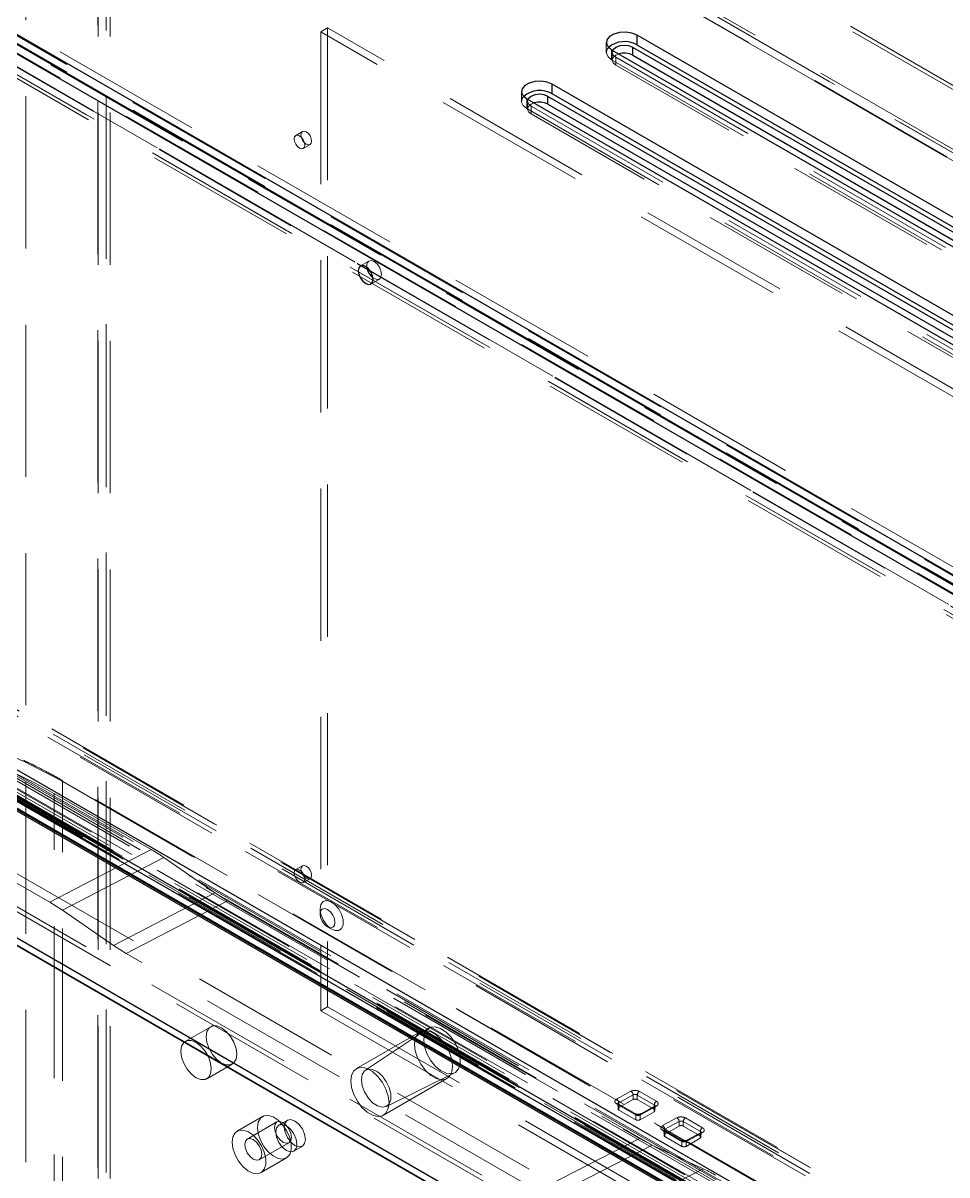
# Model space of a CAD drawing. Header units: millimetres. Extents: x 108 to 5832, y 144 to 4056.
# Drawn here: x 4135.6 to 4289.7, y 3357.9 to 3550.1 of the extents above; entities that cross this region are included whole.
import ezdxf

# ---------------------------------------------------------------- set-up
doc = ezdxf.new("R2010")
doc.units = ezdxf.units.MM
doc.header["$LTSCALE"] = 20
doc.linetypes.add('HIDDEN', pattern=[1.905, 1.27, -0.635])

msp = doc.modelspace()

# ---------------------------------------------------------------- linework, layer by layer
at = {"color": 1, "linetype": 'HIDDEN', "lineweight": 18}
for p, q in [((4136.08, 3169.56), (4136.08, 3691.52)), ((4149.49, 3652.23), (4149.49, 3129.64)), ((4148.08, 3651.25), (4148.08, 3128.66)), ((4148.08, 3651.25), (4148.08, 3128.82)), ((4148.14, 3128.74), (4148.14, 3651.33)), ((4149.49, 3650.43), (4149.49, 3127.84)), ((4150.14, 3128.74), (4150.14, 3651.33)), ((4108.62, 3644.79), (5289.49, 2963.09)), ((4109.04, 3643.88), (5289.9, 2962.18)), ((4110.04, 3643.97), (5290.9, 2962.27)), ((4116.05, 3629.24), (5279.51, 2957.59)), ((5280.59, 2957.57), (4116.77, 3629.43)), ((4116.97, 3628.71), (5281.15, 2956.65)), ((4115.83, 3628.06), (5280.01, 2955.99)), ((5279.51, 2956.28), (4116.05, 3627.93)), ((5279.56, 2956.33), (4116.23, 3627.9)), ((4054.96, 3593.97), (5218.42, 2922.32)), ((4054.96, 3592.67), (5218.42, 2921.01)), ((5218.14, 2920.85), (4054.96, 3592.34)), ((4053.83, 3591.69), (4300.95, 3449.03)), ((5219.69, 2923.05), (4065.28, 3589.48)), ((5219.69, 2921.75), (4065.28, 3588.17)), ((4059.34, 3586.22), (5213.75, 2919.79)), ((4059.38, 3586.12), (5213.8, 2919.7)), ((5213.9, 2919.71), (4059.48, 3586.13)), ((4058.21, 3585.56), (4300.95, 3445.43)), ((4058.58, 3584.74), (4300.95, 3444.82)), ((4059.48, 3584.83), (5213.9, 2918.4)), ((4186.4, 3549.27), (4185.27, 3548.62)), ((4326.69, 3466.98), (4185.27, 3548.62)), ((4185.27, 3548.62), (4185.27, 3385.31)), ((4327.82, 3467.63), (4186.4, 3549.27)), ((4186.4, 3549.27), (4186.4, 3385.96)), ((4232.9, 3546.83), (4232.9, 3545.19)), ((4233.78, 3543.97), (4233.78, 3545.6)), ((4233.78, 3543.97), (4318.63, 3494.99)), ((4233.9, 3545.19), (4233.9, 3543.89)), ((4234.49, 3544.38), (4319.34, 3495.39)), ((4234.49, 3543.07), (4234.49, 3544.38)), ((4319.34, 3494.09), (4234.49, 3543.07)), ((4218.76, 3538.66), (4218.76, 3537.03)), ((4219.64, 3535.81), (4219.64, 3537.44)), ((4219.76, 3537.03), (4219.76, 3535.72)), ((4220.34, 3536.21), (4305.2, 3487.23)), ((4220.34, 3534.91), (4220.34, 3536.21)), ((4219.64, 3535.81), (4304.49, 3486.82)), ((4305.2, 3485.92), (4220.34, 3534.91)), ((4182.24, 3531.98), (4181.11, 3531.33)), ((4182.36, 3529.16), (4183.49, 3529.82)), ((4193.31, 3510.38), (4191.89, 3509.56)), ((4193.64, 3506.53), (4195.06, 3507.35)), ((4079.64, 3467.25), (4294.18, 3343.4)), ((4294.42, 3343.42), (4079.88, 3467.27)), ((4079.98, 3467.04), (4294.52, 3343.19)), ((4293.74, 3342.05), (4079.06, 3465.98)), ((4079.14, 3465.7), (4293.67, 3341.85)), ((4079.84, 3466.11), (4294.38, 3342.26)), ((4294.62, 3342.56), (4079.88, 3466.52)), ((4065.42, 3463.57), (4283.91, 3337.43)), ((4284.25, 3338.04), (4065.76, 3464.17)), ((4065.98, 3464.31), (4284.48, 3338.18)), ((4063.69, 3461.35), (4281.83, 3335.42)), ((4064.15, 3461.86), (4282.51, 3335.81)), ((4282.65, 3335.82), (4064.29, 3461.87)), ((4282.71, 3335.68), (4064.36, 3461.73)), ((4064.36, 3461.41), (4282.71, 3335.36)), ((4285.75, 3335.15), (4065.84, 3462.11)), ((4287.17, 3335.97), (4067.26, 3462.92)), ((4280.58, 3334.77), (4062.23, 3460.83)), ((4282.36, 3334.92), (4064, 3460.97)), ((4282.55, 3335.03), (4064.19, 3461.08)), ((4281.93, 3336.71), (4067.4, 3460.55)), ((4065.84, 3458.35), (4280.52, 3334.42)), ((4090.59, 3446.02), (4319.06, 3314.13)), ((4092, 3446.83), (4320.47, 3314.94)), ((4099.07, 3428.71), (4275.15, 3327.06)), ((4082.82, 3427.33), (4259.6, 3325.28)), ((4140.09, 3403.4), (4099.07, 3427.08)), ((4141.87, 3423.75), (4135.36, 3427.13)), ((4278.12, 3319.78), (4095.92, 3424.96)), ((4095.21, 3424.55), (4277.41, 3319.37)), ((4141.87, 3423.75), (4268.45, 3350.68)), ((4268.68, 3350.7), (4142.11, 3423.76)), ((4142.21, 3423.54), (4268.78, 3350.47)), ((4142.21, 3297.43), (4142.21, 3423.54)), ((4140.8, 3297.83), (4140.8, 3421.56)), ((4157.02, 3412.19), (4140.8, 3421.56)), ((4140.09, 3403.4), (4157.02, 3412.19)), ((4142.2, 3402.06), (4159.13, 3410.85)), ((4159.13, 3410.85), (4167.63, 3404.96)), ((4182.24, 3409.5), (4181.11, 3408.85)), ((4182.36, 3406.68), (4183.49, 3407.33)), ((4167.63, 3404.96), (4150.7, 3396.17)), ((4169.74, 3403.62), (4152.81, 3394.83)), ((4167.63, 3404.96), (4169.74, 3403.62)), ((4169.74, 3403.62), (4238.42, 3363.97)), ((4142.2, 3402.06), (4140.09, 3403.4)), ((4150.7, 3396.17), (4142.2, 3402.06)), ((4185.17, 3402.28), (4185.17, 3401.47)), ((4186.4, 3399.32), (4187.11, 3398.91)), ((4152.81, 3394.83), (4150.7, 3396.17)), ((4221.41, 3355.23), (4152.81, 3394.83)), ((4186.4, 3385.96), (4185.27, 3385.31)), ((4185.27, 3385.31), (4326.69, 3303.67)), ((4186.4, 3385.96), (4327.82, 3304.32)), ((4166.93, 3382.63), (4162.68, 3380.19)), ((4203.26, 3382.39), (4192.72, 3375.37)), ((4201.83, 3381.78), (4191.22, 3375.66)), ((4166.28, 3373.95), (4170.53, 3376.4)), ((4196.22, 3369.31), (4207.57, 3374.92)), ((4195.72, 3367.87), (4206.33, 3373.99)), ((4234.61, 3370.56), (4237.01, 3371.86)), ((4234.96, 3369.96), (4237.35, 3371.26)), ((4237.35, 3370.49), (4237.35, 3371.26)), ((4238.06, 3371.24), (4240.9, 3369.6)), ((4238.06, 3371.24), (4238.06, 3370.49)), ((4238.42, 3371.84), (4241.27, 3370.2)), ((4237.47, 3368.12), (4234.61, 3369.76)), ((4234.81, 3369.8), (4234.81, 3369.76)), ((4234.81, 3369.79), (4234.86, 3368.92)), ((4234.85, 3369.78), (4234.82, 3369.8)), ((4237.71, 3368.14), (4234.85, 3369.78)), ((4235.01, 3369.14), (4234.96, 3369.96)), ((4237.81, 3367.92), (4234.96, 3369.57)), ((4235.01, 3368.73), (4234.96, 3369.57)), ((4235.01, 3369.14), (4237.35, 3370.49)), ((4238.06, 3370.49), (4240.86, 3368.87)), ((4240.9, 3369.21), (4238.52, 3367.9)), ((4241.02, 3369.43), (4238.63, 3368.12)), ((4241.27, 3369.4), (4238.88, 3368.1)), ((4240.86, 3368.87), (4240.9, 3369.6)), ((4240.86, 3368.46), (4240.9, 3369.21)), ((4241.01, 3368.66), (4241.05, 3369.42)), ((4175.56, 3367.67), (4171.32, 3365.22)), ((4179.71, 3367.03), (4178.29, 3366.21)), ((4237.81, 3367.11), (4235.01, 3368.73)), ((4237.81, 3367.11), (4237.81, 3367.92)), ((4240.86, 3368.46), (4238.52, 3367.11)), ((4238.52, 3367.11), (4238.52, 3367.9)), ((4242.29, 3366.13), (4244.68, 3367.44)), ((4246.09, 3367.41), (4248.94, 3365.77)), ((4177.98, 3366.76), (4173.03, 3363.9)), ((4245.14, 3363.69), (4242.29, 3365.33)), ((4242.48, 3365.37), (4242.48, 3365.34)), ((4242.48, 3365.36), (4242.53, 3364.49)), ((4242.52, 3365.36), (4242.49, 3365.37)), ((4245.38, 3363.71), (4242.53, 3365.35)), ((4242.63, 3365.53), (4245.02, 3366.83)), ((4242.63, 3365.53), (4242.68, 3364.71)), ((4245.48, 3363.49), (4242.63, 3365.14)), ((4242.68, 3364.3), (4242.63, 3365.14)), ((4242.68, 3364.71), (4245.02, 3366.06)), ((4245.02, 3366.06), (4245.02, 3366.83)), ((4245.73, 3366.81), (4248.58, 3365.17)), ((4245.73, 3366.06), (4245.73, 3366.81)), ((4245.73, 3366.06), (4248.53, 3364.44)), ((4248.53, 3364.44), (4248.58, 3365.17)), ((4175.03, 3360.43), (4179.98, 3363.29)), ((4238.42, 3363.97), (4221.41, 3355.23)), ((4238.42, 3363.97), (4240.53, 3362.88)), ((4245.48, 3362.68), (4242.68, 3364.3)), ((4245.48, 3362.68), (4245.48, 3363.49)), ((4248.58, 3364.78), (4246.19, 3363.47)), ((4248.53, 3364.03), (4246.19, 3362.68)), ((4246.19, 3362.68), (4246.19, 3363.47)), ((4248.69, 3365), (4246.3, 3363.69)), ((4248.94, 3364.98), (4246.55, 3363.67)), ((4248.53, 3364.03), (4248.58, 3364.78)), ((4248.68, 3364.23), (4248.72, 3364.99)), ((4180.79, 3361.88), (4182.21, 3362.7)), ((4240.53, 3362.88), (4223.52, 3354.13)), ((4240.53, 3362.88), (4249.04, 3358.95)), ((4175.32, 3358.29), (4179.56, 3360.74)), ((4249.04, 3358.95), (4232.02, 3350.21))]:
    msp.add_line(p, q, dxfattribs=at)
at = {"color": 7, "linetype": 'Continuous', "lineweight": 25}
for p, q in [((4053.47, 3595), (5217.37, 2923.09)), ((4053.47, 3593.36), (5217.37, 2921.46)), ((4299.54, 3451.31), (4054.88, 3592.55)), ((4298.13, 3450.49), (4053.47, 3591.73)), ((4322.88, 3499.07), (4238.02, 3548.05)), ((4238.02, 3546.42), (4238.02, 3548.05)), ((4322.17, 3497.03), (4237.32, 3546.01)), ((4237.32, 3544.7), (4237.32, 3546.01)), ((4322.88, 3497.44), (4238.02, 3546.42)), ((4233.78, 3545.6), (4318.63, 3496.62)), ((4237.32, 3544.7), (4321.42, 3496.15)), ((4308.73, 3490.9), (4223.88, 3539.89)), ((4223.88, 3538.26), (4223.88, 3539.89)), ((4308.73, 3489.27), (4223.88, 3538.26)), ((4219.64, 3537.44), (4304.49, 3488.45)), ((4308.03, 3488.86), (4223.17, 3537.85)), ((4223.17, 3536.54), (4223.17, 3537.85)), ((4223.17, 3536.54), (4307.27, 3487.99)), ((4065.98, 3465.13), (4284.48, 3338.99)), ((4061.95, 3462.17), (4280.45, 3336.03)), ((4062.29, 3462.77), (4280.78, 3336.63)), ((4280.38, 3334.9), (4062.02, 3460.95)), ((4062.09, 3460.82), (4280.44, 3334.76)), ((4280.27, 3334.52), (4062.13, 3460.45)), ((4259.59, 3325.27), (4082.81, 3427.32)), ((4258.53, 3324.66), (4083.87, 3425.49)), ((4083.88, 3425.49), (4258.54, 3324.66))]:
    msp.add_line(p, q, dxfattribs=at)
at = {"color": 7, "linetype": 'Continuous', "lineweight": 25, "flags": 128}
for points in [[(4238.02, 3548.05), (4237.17, 3548.4), (4236.16, 3548.55), (4235.12, 3548.5), (4234.18, 3548.25), (4233.44, 3547.82), (4233, 3547.28), (4232.91, 3546.68), (4233.18, 3546.1), (4233.78, 3545.6)], [(4237.32, 3546.01), (4236.67, 3546.26), (4235.9, 3546.35), (4235.14, 3546.26), (4234.49, 3546.01), (4234.05, 3545.64), (4233.97, 3545.49)], [(4223.88, 3539.89), (4223.03, 3540.23), (4222.02, 3540.39), (4220.98, 3540.34), (4220.04, 3540.08), (4219.3, 3539.66), (4218.86, 3539.11), (4218.77, 3538.51), (4219.04, 3537.93), (4219.64, 3537.44)], [(4223.17, 3537.85), (4222.52, 3538.1), (4221.76, 3538.19), (4220.99, 3538.1), (4220.34, 3537.85), (4219.91, 3537.47), (4219.83, 3537.33)], [(4194, 3507.33), (4193.91, 3507.93), (4193.64, 3508.55), (4193.24, 3509.09), (4192.77, 3509.48), (4192.29, 3509.64), (4191.89, 3509.56), (4191.62, 3509.25), (4191.53, 3508.76), (4191.62, 3508.16), (4191.89, 3507.54), (4192.29, 3507), (4192.77, 3506.62), (4193.24, 3506.45), (4193.64, 3506.53), (4193.91, 3506.84), (4194, 3507.33)]]:
    msp.add_lwpolyline(points, dxfattribs=at)
at = {"color": 1, "linetype": 'HIDDEN', "lineweight": 18, "flags": 128}
for points in [[(4233.26, 3546.01), (4233, 3545.64), (4232.91, 3545.04), (4233.18, 3544.46), (4233.78, 3543.97)], [(4233.97, 3545.49), (4233.9, 3545.19), (4234.05, 3544.75), (4234.49, 3544.38)], [(4234.49, 3543.07), (4234.05, 3543.45), (4233.9, 3543.89), (4234.05, 3544.33), (4234.49, 3544.7), (4234.98, 3544.91)], [(4219.11, 3537.85), (4218.86, 3537.48), (4218.77, 3536.88), (4219.04, 3536.3), (4219.64, 3535.81)], [(4219.83, 3537.33), (4219.76, 3537.03), (4219.91, 3536.59), (4220.34, 3536.21)], [(4220.34, 3534.91), (4219.91, 3535.28), (4219.76, 3535.72), (4219.91, 3536.17), (4220.34, 3536.54), (4220.83, 3536.75)], [(4180.85, 3530.75), (4180.92, 3531.11), (4181.11, 3531.33), (4181.4, 3531.38), (4181.74, 3531.27), (4182.07, 3530.99), (4182.36, 3530.61), (4182.55, 3530.16), (4182.62, 3529.73), (4182.55, 3529.38), (4182.36, 3529.16), (4182.07, 3529.11), (4181.74, 3529.22), (4181.4, 3529.5), (4181.11, 3529.88), (4180.92, 3530.33), (4180.85, 3530.75)], [(4181.98, 3531.41), (4182.05, 3531.76), (4182.24, 3531.98), (4182.53, 3532.04), (4182.87, 3531.92), (4183.21, 3531.65), (4183.49, 3531.26), (4183.68, 3530.82), (4183.75, 3530.39), (4183.68, 3530.04), (4183.49, 3529.82), (4183.21, 3529.76), (4182.87, 3529.88), (4182.53, 3530.15), (4182.24, 3530.54), (4182.05, 3530.98), (4181.98, 3531.41)], [(4195.42, 3508.15), (4195.32, 3508.75), (4195.06, 3509.37), (4194.66, 3509.91), (4194.18, 3510.29), (4193.71, 3510.46), (4193.31, 3510.38), (4193.04, 3510.07), (4192.94, 3509.58), (4192.96, 3509.35)], [(4193.99, 3507.56), (4194.18, 3507.44), (4194.66, 3507.27), (4195.06, 3507.35), (4195.32, 3507.66), (4195.42, 3508.15)], [(4181.98, 3408.93), (4182.05, 3409.28), (4182.24, 3409.5), (4182.53, 3409.55), (4182.87, 3409.44), (4183.21, 3409.16), (4183.49, 3408.78), (4183.68, 3408.34), (4183.75, 3407.91), (4183.68, 3407.55), (4183.49, 3407.33), (4183.21, 3407.28), (4182.87, 3407.4), (4182.53, 3407.67), (4182.24, 3408.06), (4182.05, 3408.5), (4181.98, 3408.93)], [(4180.85, 3408.27), (4180.92, 3408.63), (4181.11, 3408.85), (4181.4, 3408.9), (4181.74, 3408.78), (4182.07, 3408.51), (4182.36, 3408.12), (4182.55, 3407.68), (4182.62, 3407.25), (4182.55, 3406.9), (4182.36, 3406.68), (4182.07, 3406.63), (4181.74, 3406.74), (4181.4, 3407.02), (4181.11, 3407.4), (4180.92, 3407.84), (4180.85, 3408.27)], [(4185.17, 3402.28), (4185.3, 3401.4), (4185.67, 3400.48), (4186.24, 3399.65), (4186.93, 3399.03), (4187.64, 3398.69), (4188.28, 3398.69), (4188.76, 3399.02), (4189.02, 3399.64), (4189.02, 3400.47), (4188.76, 3401.39), (4188.28, 3402.28), (4187.64, 3403.01), (4186.93, 3403.5), (4186.24, 3403.67), (4185.67, 3403.5), (4185.3, 3403.02), (4185.17, 3402.28)], [(4185.17, 3401.47), (4185.26, 3401.96), (4185.53, 3402.27), (4185.93, 3402.35), (4186.4, 3402.18), (4186.88, 3401.8), (4187.28, 3401.26), (4187.55, 3400.64), (4187.64, 3400.04), (4187.55, 3399.54), (4187.28, 3399.24), (4186.88, 3399.16), (4186.4, 3399.32), (4185.93, 3399.7), (4185.53, 3400.25), (4185.26, 3400.86), (4185.17, 3401.47)], [(4166.18, 3380.99), (4166.3, 3380.01), (4166.67, 3378.98), (4167.23, 3378), (4167.94, 3377.18), (4168.73, 3376.58), (4169.51, 3376.27), (4170.22, 3376.27), (4170.79, 3376.6), (4171.15, 3377.21), (4171.27, 3378.05), (4171.15, 3379.03), (4170.79, 3380.06), (4170.22, 3381.03), (4169.51, 3381.86), (4168.73, 3382.46), (4167.94, 3382.77), (4167.23, 3382.76), (4166.67, 3382.43), (4166.3, 3381.82), (4166.18, 3380.99)], [(4202.45, 3380.46), (4202.58, 3379.35), (4202.98, 3378.17), (4203.59, 3377.05), (4204.38, 3376.07), (4205.27, 3375.32), (4206.17, 3374.88), (4207.02, 3374.77), (4207.73, 3375.02), (4208.24, 3375.59), (4208.51, 3376.44), (4208.51, 3377.49), (4208.24, 3378.65), (4207.73, 3379.81), (4207.02, 3380.87), (4206.17, 3381.74), (4205.27, 3382.35), (4204.38, 3382.62), (4203.59, 3382.55), (4202.98, 3382.14), (4202.58, 3381.42), (4202.45, 3380.46)], [(4207.26, 3376.05), (4207.13, 3377.16), (4206.76, 3378.33), (4206.16, 3379.46), (4205.4, 3380.47), (4204.53, 3381.26), (4203.63, 3381.79), (4202.76, 3381.99), (4202, 3381.87), (4201.4, 3381.42), (4201.03, 3380.68), (4200.9, 3379.72), (4201.03, 3378.61), (4201.4, 3377.45), (4202, 3376.31), (4202.76, 3375.31), (4203.63, 3374.51), (4204.53, 3373.99), (4205.4, 3373.78), (4206.16, 3373.91), (4206.76, 3374.35), (4207.13, 3375.09), (4207.26, 3376.05)], [(4161.94, 3378.54), (4162.06, 3379.37), (4162.42, 3379.98), (4162.99, 3380.31), (4163.7, 3380.32), (4164.48, 3380.01), (4165.27, 3379.41), (4165.98, 3378.58), (4166.54, 3377.61), (4166.9, 3376.58), (4167.03, 3375.6), (4166.9, 3374.76), (4166.54, 3374.15), (4165.98, 3373.83), (4165.27, 3373.82), (4164.48, 3374.13), (4163.7, 3374.73), (4162.99, 3375.55), (4162.42, 3376.53), (4162.06, 3377.56), (4161.94, 3378.54)], [(4196.66, 3369.93), (4196.53, 3368.97), (4196.15, 3368.23), (4195.56, 3367.78), (4194.8, 3367.66), (4193.93, 3367.87), (4193.02, 3368.39), (4192.15, 3369.18), (4191.39, 3370.19), (4190.8, 3371.32), (4190.42, 3372.49), (4190.29, 3373.6), (4190.42, 3374.56), (4190.8, 3375.3), (4191.39, 3375.74), (4192.15, 3375.87), (4193.02, 3375.66), (4193.93, 3375.14), (4194.8, 3374.34), (4195.56, 3373.34), (4196.15, 3372.2), (4196.53, 3371.04), (4196.66, 3369.93)], [(4192.06, 3373.8), (4192.19, 3374.66), (4192.58, 3375.26), (4193.18, 3375.55), (4193.93, 3375.5), (4194.74, 3375.11), (4195.53, 3374.42), (4196.21, 3373.51), (4196.71, 3372.48), (4196.98, 3371.44), (4196.98, 3370.5), (4196.71, 3369.76), (4196.21, 3369.31), (4195.53, 3369.19), (4194.74, 3369.41), (4193.93, 3369.96), (4193.18, 3370.77), (4192.58, 3371.75), (4192.19, 3372.8), (4192.06, 3373.8)], [(4174.74, 3365.84), (4174.86, 3364.8), (4175.23, 3363.72), (4175.8, 3362.67), (4176.53, 3361.76), (4177.35, 3361.07), (4178.19, 3360.66), (4178.98, 3360.56), (4179.64, 3360.79), (4180.11, 3361.32), (4180.36, 3362.11), (4180.36, 3363.08), (4180.11, 3364.15), (4179.64, 3365.23), (4178.98, 3366.22), (4178.19, 3367.03), (4177.35, 3367.59), (4176.53, 3367.84), (4175.8, 3367.78), (4175.23, 3367.4), (4174.86, 3366.73), (4174.74, 3365.84)], [(4182.73, 3363.84), (4182.59, 3364.7), (4182.21, 3365.58), (4181.64, 3366.36), (4180.96, 3366.9), (4180.28, 3367.14), (4179.71, 3367.03), (4179.33, 3366.58), (4179.19, 3365.88), (4179.33, 3365.02), (4179.71, 3364.14), (4180.28, 3363.36), (4180.96, 3362.82), (4181.64, 3362.58), (4182.21, 3362.7), (4182.59, 3363.14), (4182.73, 3363.84)], [(4170.49, 3363.39), (4170.62, 3364.28), (4170.99, 3364.95), (4171.56, 3365.33), (4172.29, 3365.39), (4173.11, 3365.14), (4173.95, 3364.58), (4174.74, 3363.77), (4175.4, 3362.78), (4175.87, 3361.7), (4176.12, 3360.63), (4176.12, 3359.66), (4175.87, 3358.87), (4175.4, 3358.34), (4174.74, 3358.11), (4173.95, 3358.21), (4173.11, 3358.62), (4172.29, 3359.31), (4171.56, 3360.22), (4170.99, 3361.27), (4170.62, 3362.36), (4170.49, 3363.39)], [(4177.56, 3365.84), (4177.67, 3365.15), (4177.98, 3364.45), (4178.44, 3363.83), (4178.98, 3363.39), (4179.52, 3363.2), (4179.98, 3363.29), (4180.29, 3363.64), (4180.39, 3364.21), (4180.29, 3364.89), (4179.98, 3365.6), (4179.52, 3366.22), (4178.98, 3366.66), (4178.44, 3366.84), (4177.98, 3366.76), (4177.67, 3366.4), (4177.56, 3365.84)], [(4181.31, 3363.02), (4181.18, 3363.88), (4180.79, 3364.77), (4180.22, 3365.54), (4179.54, 3366.09), (4178.87, 3366.32), (4178.29, 3366.21), (4177.91, 3365.77), (4177.78, 3365.06), (4177.91, 3364.21), (4178.29, 3363.32), (4178.87, 3362.55), (4179.54, 3362), (4180.22, 3361.77), (4180.79, 3361.88), (4181.18, 3362.32), (4181.31, 3363.02)], [(4172.61, 3362.98), (4172.72, 3363.55), (4173.03, 3363.9), (4173.49, 3363.99), (4174.03, 3363.8), (4174.57, 3363.36), (4175.03, 3362.74), (4175.34, 3362.04), (4175.44, 3361.35), (4175.34, 3360.79), (4175.03, 3360.43), (4174.57, 3360.35), (4174.03, 3360.53), (4173.49, 3360.97), (4173.03, 3361.59), (4172.72, 3362.3), (4172.61, 3362.98)]]:
    msp.add_lwpolyline(points, dxfattribs=at)
at = {"color": 7, "linetype": 'Continuous', "lineweight": 25}
for centre, radius, start, end in [((4235.93, 3542.85), 4.14, 59.6109, 130.1746), ((4235.89, 3541.9), 3.15, 63.047, 106.8125), ((4221.79, 3534.68), 4.14, 59.6115, 130.174), ((4221.75, 3533.73), 3.15, 63.0473, 106.8115), ((4195.72, 3509.75), 2.79, 188.3108, 231.6824)]:
    msp.add_arc(centre, radius, start, end, dxfattribs=at)
at = {"color": 1, "linetype": 'HIDDEN', "lineweight": 18}
for centre, radius, start, end in [((4142, 3423.57), 0.216, 350.1343, 124.6736), ((4236.6, 3371.23), 0.755, 2.3379, 57.0679), ((4238.82, 3371.19), 0.769, 121.7487, 176.2346), ((4234.2, 3369.92), 0.755, 2.3335, 57.0644), ((4234.74, 3369.59), 0.215, 353.4293, 127.4389), ((4241.67, 3369.55), 0.769, 121.7487, 176.2346), ((4241.13, 3369.23), 0.224, 51.6194, 184.9773), ((4237.6, 3367.95), 0.215, 353.4293, 127.4389), ((4238.74, 3367.92), 0.224, 51.6459, 184.9747), ((4244.27, 3366.8), 0.755, 2.3376, 57.0722), ((4246.5, 3366.76), 0.769, 121.7487, 176.2346), ((4241.88, 3365.5), 0.755, 2.3335, 57.0644), ((4242.42, 3365.16), 0.215, 353.4293, 127.4389), ((4249.34, 3365.12), 0.769, 121.7487, 176.2346), ((4245.27, 3363.52), 0.215, 353.4293, 127.4389), ((4246.41, 3363.49), 0.224, 51.6407, 184.9683), ((4248.8, 3364.8), 0.224, 51.6194, 184.9773)]:
    msp.add_arc(centre, radius, start, end, dxfattribs=at)
for centre, major_axis, ratio, start_param, end_param in [((4086.89, 3393.7), (76.21, -3.29), 0.546315, 0.808971, 1.273755), ((4157.02, 3387.66), (-14.98, 26.02), 0.577459, 5.399637, 5.499169), ((4235.36, 3368.93), (0.501, 0), 0.576585, 2.356803, 3.926382), ((4237.7, 3370.28), (0.5, 0), 0.577991, 0.786007, 2.355586), ((4238.16, 3367.32), (0.5, 0), 0.577991, 3.9276, 5.497178), ((4240.51, 3368.67), (0.501, 0), 0.576585, 5.498396, 7.067974), ((4245.38, 3365.86), (0.5, 0), 0.577991, 0.786007, 2.355586), ((4243.03, 3364.5), (0.501, 0), 0.576585, 2.356803, 3.926382), ((4248.18, 3364.24), (0.501, 0), 0.576585, 5.498396, 7.067974), ((4245.84, 3362.89), (0.5, 0), 0.577991, 3.9276, 5.497178), ((4251.15, 3333.32), (-14.98, 26.02), 0.577301, 5.499305, 5.598836)]:
    msp.add_ellipse(centre, major_axis=major_axis, ratio=ratio, start_param=start_param, end_param=end_param, dxfattribs=at)
for points, knots in [([(4112.35, 3434.64), (4115.16, 3433.97), (4120.74, 3432.64), (4128.53, 3430.01), (4135.8, 3427.02), (4140.08, 3424.69), (4142.21, 3423.54)], [0, 0, 0, 0, 0.253313, 0.504411, 0.753305, 1, 1, 1, 1]), ([(4139.39, 3425.26), (4138.75, 3425.59), (4137.62, 3426.18), (4136.4, 3426.77), (4135.84, 3427.03), (4135.78, 3427.06)], [0, 0, 0, 0, 0.544558, 0.952849, 1, 1, 1, 1]), ([(4142.11, 3423.76), (4141.26, 3424.25), (4140.37, 3424.76), (4139.43, 3425.24), (4139.39, 3425.26)], [0, 0, 0, 0, 0.956905, 1, 1, 1, 1]), ([(4237.01, 3371.86), (4237.1, 3371.9), (4237.29, 3371.99), (4237.6, 3372.02), (4237.87, 3372.01), (4238.07, 3371.98), (4238.26, 3371.93), (4238.37, 3371.87), (4238.42, 3371.84)], [0, 0, 0, 0, 0.225294, 0.466625, 0.595578, 0.725234, 0.862213, 1, 1, 1, 1]), ([(4237.35, 3371.26), (4237.4, 3371.28), (4237.49, 3371.32), (4237.64, 3371.34), (4237.77, 3371.33), (4237.88, 3371.31), (4237.97, 3371.28), (4238.03, 3371.25), (4238.06, 3371.24)], [0, 0, 0, 0, 0.2187444, 0.4577729, 0.5855981, 0.7185224, 0.8567036, 1, 1, 1, 1]), ([(4234.61, 3369.76), (4234.54, 3369.82), (4234.38, 3369.93), (4234.3, 3370.15), (4234.36, 3370.34), (4234.48, 3370.47), (4234.57, 3370.53), (4234.61, 3370.56)], [0, 0, 0, 0, 0.237816, 0.483649, 0.737235, 0.868142, 1, 1, 1, 1]), ([(4234.96, 3369.57), (4234.92, 3369.6), (4234.83, 3369.66), (4234.8, 3369.77), (4234.83, 3369.86), (4234.89, 3369.92), (4234.94, 3369.94), (4234.96, 3369.96)], [0, 0, 0, 0, 0.251486, 0.498696, 0.735612, 0.864459, 1, 1, 1, 1]), ([(4240.9, 3369.6), (4240.93, 3369.58), (4240.98, 3369.55), (4241.02, 3369.5), (4241.05, 3369.44), (4241.05, 3369.37), (4241.02, 3369.29), (4240.94, 3369.23), (4240.9, 3369.21)], [0, 0, 0, 0, 0.143296, 0.281476, 0.4144, 0.542225, 0.781219, 1, 1, 1, 1]), ([(4241.27, 3370.2), (4241.31, 3370.17), (4241.41, 3370.1), (4241.5, 3369.99), (4241.56, 3369.88), (4241.57, 3369.73), (4241.49, 3369.56), (4241.34, 3369.45), (4241.27, 3369.4)], [0, 0, 0, 0, 0.140296, 0.280186, 0.409774, 0.540766, 0.78022, 1, 1, 1, 1]), ([(4238.88, 3368.1), (4238.83, 3368.07), (4238.73, 3368.02), (4238.54, 3367.97), (4238.35, 3367.94), (4238.09, 3367.94), (4237.76, 3367.98), (4237.56, 3368.07), (4237.47, 3368.12)], [0, 0, 0, 0, 0.1316889, 0.2631296, 0.3903321, 0.5180839, 0.7629561, 1, 1, 1, 1]), ([(4238.63, 3368.12), (4238.6, 3368.11), (4238.54, 3368.08), (4238.42, 3368.04), (4238.3, 3368.03), (4238.17, 3368.02), (4238.04, 3368.03), (4237.92, 3368.05), (4237.8, 3368.09), (4237.74, 3368.12), (4237.7, 3368.14)], [0, 0, 0, 0, 0.123983, 0.248539, 0.373581, 0.498885, 0.624357, 0.749738, 0.874977, 1, 1, 1, 1]), ([(4238.52, 3367.9), (4238.49, 3367.89), (4238.44, 3367.87), (4238.32, 3367.84), (4238.16, 3367.83), (4237.97, 3367.85), (4237.86, 3367.9), (4237.81, 3367.92)], [0, 0, 0, 0, 0.135491, 0.264361, 0.501181, 0.748388, 1, 1, 1, 1]), ([(4244.68, 3367.44), (4244.77, 3367.48), (4244.96, 3367.56), (4245.27, 3367.59), (4245.54, 3367.58), (4245.74, 3367.55), (4245.93, 3367.5), (4246.04, 3367.44), (4246.09, 3367.41)], [0, 0, 0, 0, 0.224515, 0.465463, 0.59459, 0.724378, 0.861793, 1, 1, 1, 1]), ([(4242.29, 3365.33), (4242.21, 3365.39), (4242.05, 3365.51), (4241.97, 3365.73), (4242.03, 3365.91), (4242.15, 3366.04), (4242.24, 3366.1), (4242.29, 3366.13)], [0, 0, 0, 0, 0.2377673, 0.4830332, 0.7368574, 0.8679672, 1, 1, 1, 1]), ([(4242.63, 3365.14), (4242.59, 3365.17), (4242.51, 3365.23), (4242.47, 3365.34), (4242.5, 3365.43), (4242.56, 3365.49), (4242.61, 3365.51), (4242.63, 3365.53)], [0, 0, 0, 0, 0.251481, 0.498686, 0.735566, 0.864469, 1, 1, 1, 1]), ([(4245.02, 3366.83), (4245.07, 3366.85), (4245.16, 3366.89), (4245.32, 3366.91), (4245.45, 3366.9), (4245.55, 3366.89), (4245.65, 3366.86), (4245.7, 3366.83), (4245.73, 3366.81)], [0, 0, 0, 0, 0.218744, 0.457771, 0.585596, 0.71852, 0.856628, 1, 1, 1, 1]), ([(4248.58, 3365.17), (4248.6, 3365.15), (4248.65, 3365.12), (4248.7, 3365.07), (4248.72, 3365.01), (4248.73, 3364.94), (4248.69, 3364.86), (4248.61, 3364.81), (4248.58, 3364.78)], [0, 0, 0, 0, 0.1432999, 0.2814124, 0.4144049, 0.5421774, 0.7812504, 1, 1, 1, 1]), ([(4248.94, 3365.77), (4248.99, 3365.74), (4249.08, 3365.68), (4249.17, 3365.57), (4249.23, 3365.45), (4249.24, 3365.31), (4249.17, 3365.13), (4249.01, 3365.03), (4248.94, 3364.98)], [0, 0, 0, 0, 0.137793, 0.275453, 0.40451, 0.534268, 0.775384, 1, 1, 1, 1]), ([(4246.55, 3363.67), (4246.5, 3363.64), (4246.4, 3363.59), (4246.16, 3363.53), (4245.82, 3363.5), (4245.43, 3363.55), (4245.24, 3363.64), (4245.14, 3363.69)], [0, 0, 0, 0, 0.131642, 0.263065, 0.516692, 0.762401, 1, 1, 1, 1]), ([(4246.3, 3363.69), (4246.27, 3363.68), (4246.21, 3363.65), (4246.1, 3363.62), (4245.97, 3363.6), (4245.84, 3363.59), (4245.71, 3363.6), (4245.59, 3363.62), (4245.47, 3363.66), (4245.41, 3363.69), (4245.38, 3363.71)], [0, 0, 0, 0, 0.124067, 0.248612, 0.373583, 0.498864, 0.624293, 0.749792, 0.875033, 1, 1, 1, 1]), ([(4246.19, 3363.47), (4246.16, 3363.46), (4246.11, 3363.44), (4245.99, 3363.41), (4245.83, 3363.4), (4245.64, 3363.43), (4245.53, 3363.47), (4245.48, 3363.49)], [0, 0, 0, 0, 0.135488, 0.264327, 0.501155, 0.748372, 1, 1, 1, 1])]:
    msp.add_open_spline(points, degree=3, knots=knots, dxfattribs=at)

doc.saveas('drawing.dxf')
